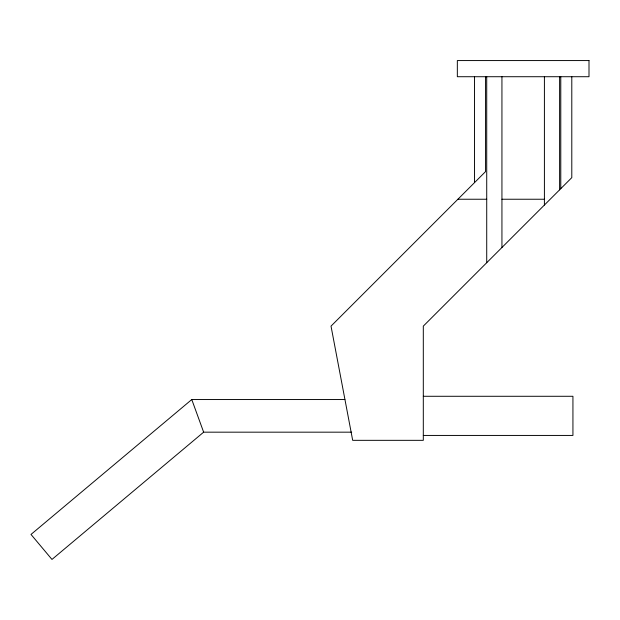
<?xml version="1.0" encoding="UTF-8"?>
<svg xmlns="http://www.w3.org/2000/svg" width="620" height="620" viewBox="0 0 620 620"><rect width="100%" height="100%" fill="white"/><g stroke="black" fill="none" stroke-linecap="round" stroke-linejoin="round"><path stroke-width="0.93" d="M351.695 432.171L203.639 432.171L51.972 559.434L31 534.44L191.766 399.543L344.875 399.543M457.909 199.237L486.723 199.237M501.936 199.237L544.407 199.237M423.305 396.281L572.934 396.281L572.934 435.434L423.305 435.434M191.782 399.575L203.631 432.14M571.795 76.717L571.795 177.638L423.305 326.128L423.305 440.332L352.687 440.332L331.018 326.128L485.561 171.585L485.561 76.717M560.782 76.717L560.782 188.658M559.612 76.717L559.612 189.821M544.407 76.717L544.407 205.026M501.936 76.717L501.936 247.496M486.723 76.717L486.723 262.71M474.54 76.717L474.54 182.606M589 60.566L457.335 60.566L457.335 76.717L589 76.717L589 60.566"/></g></svg>
